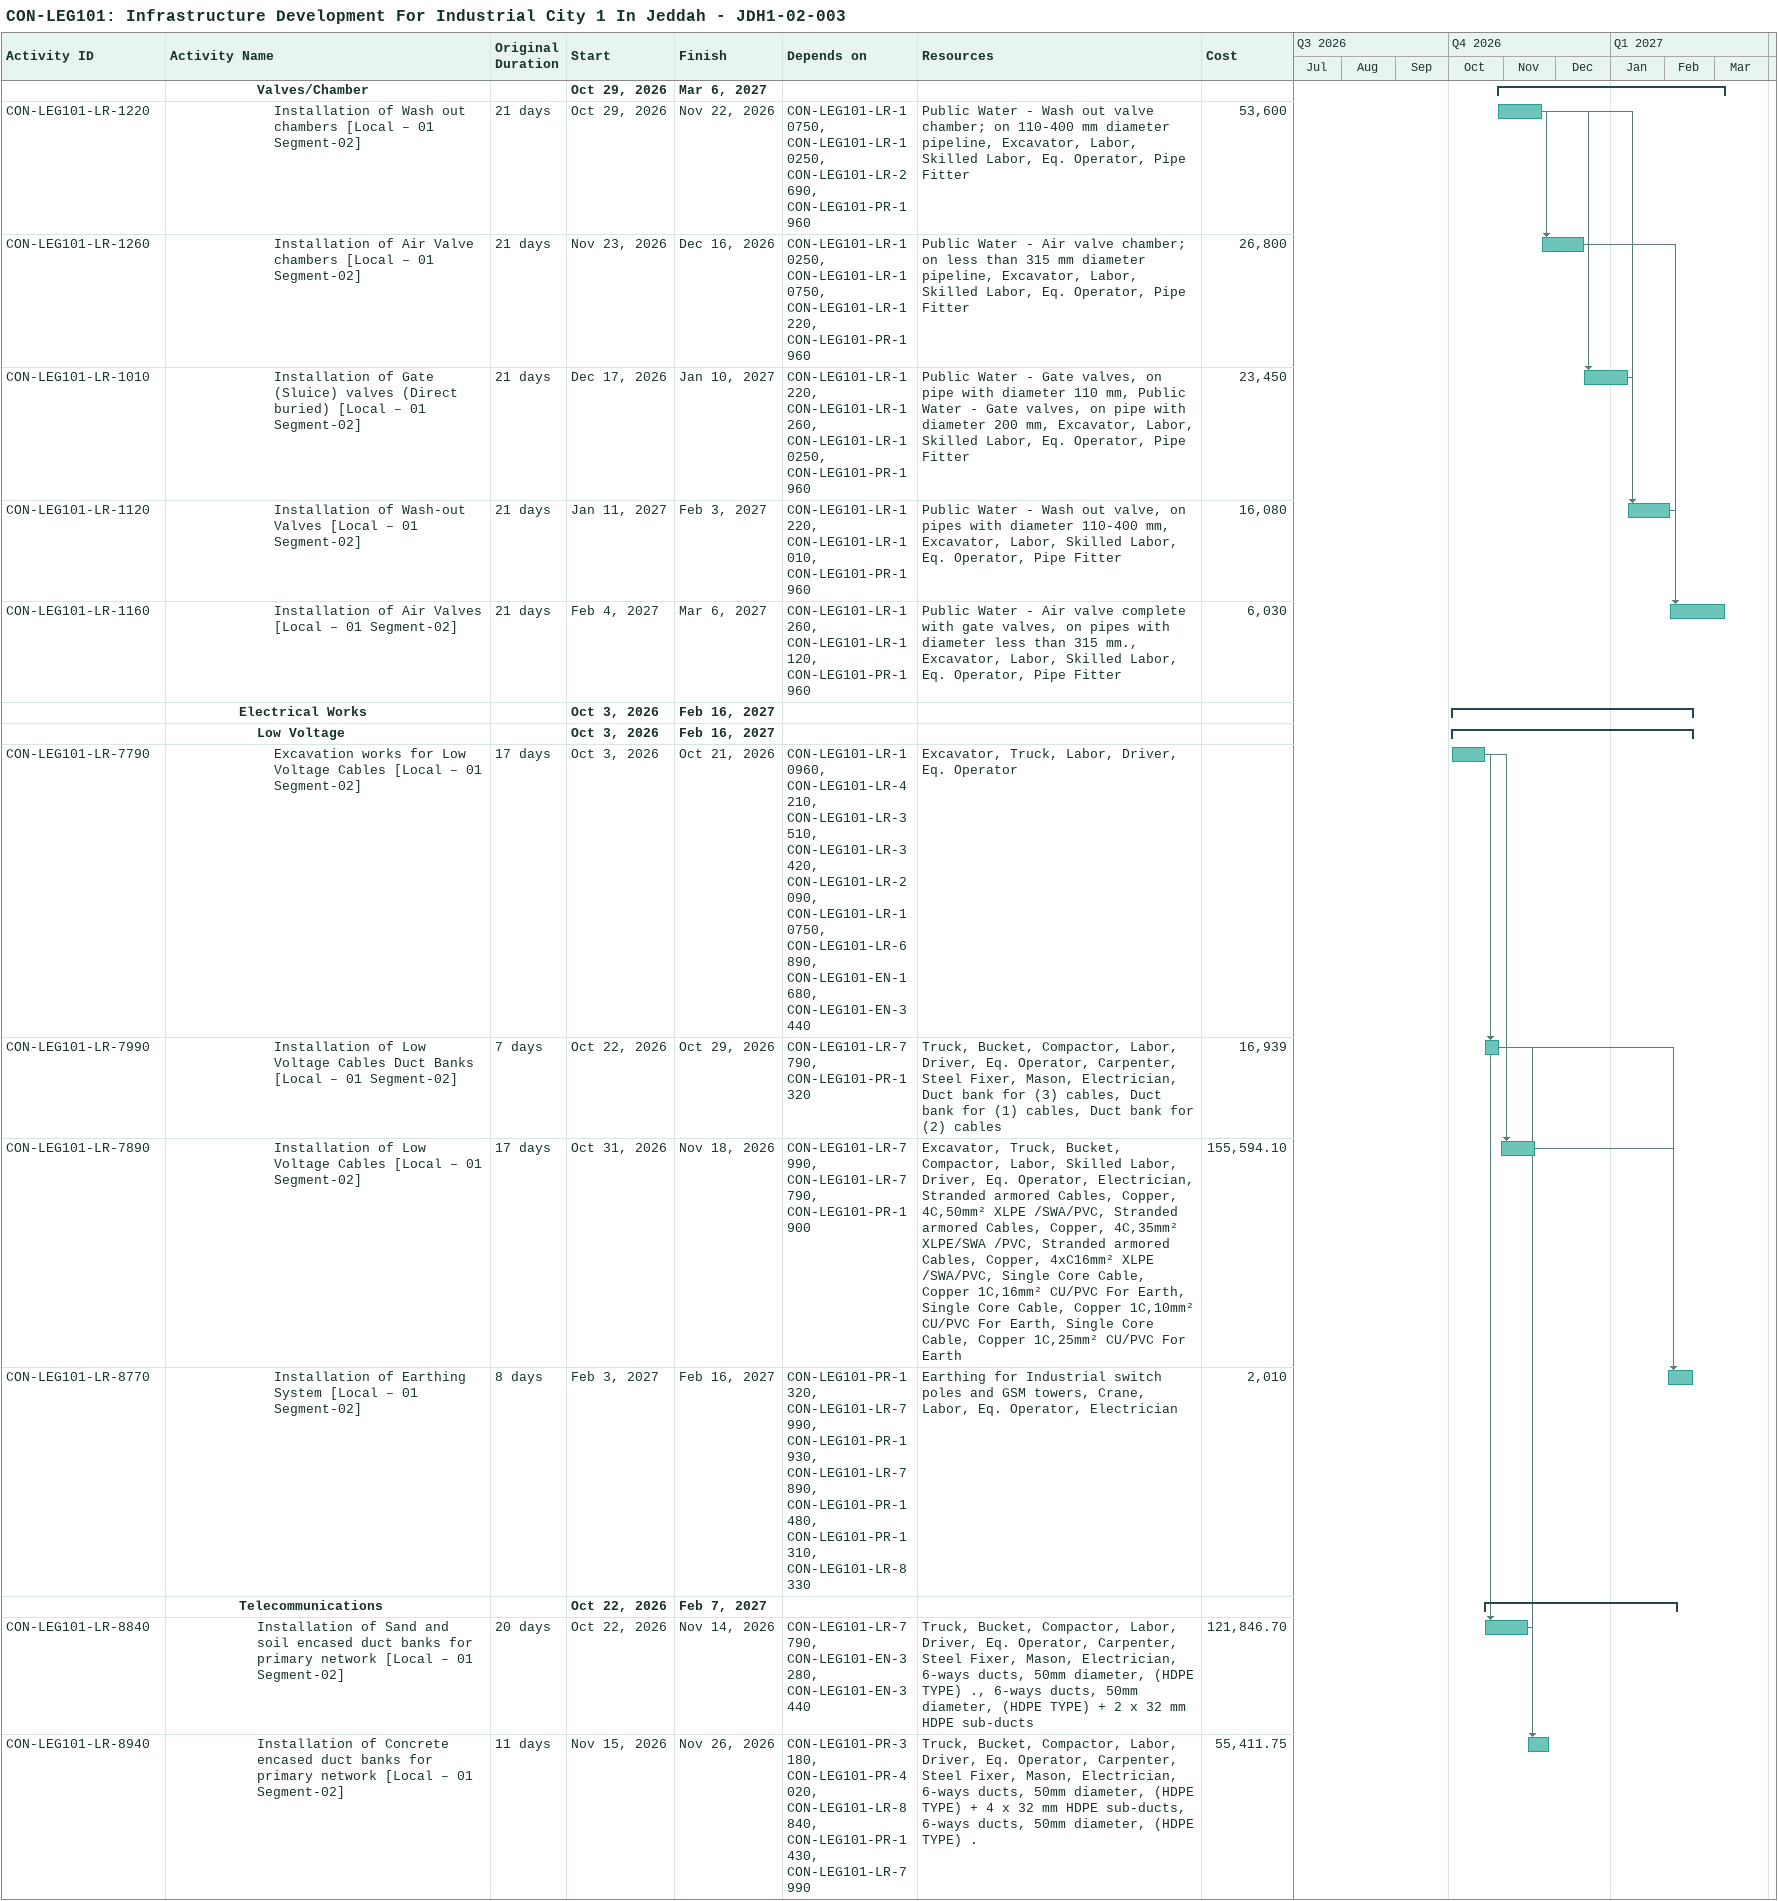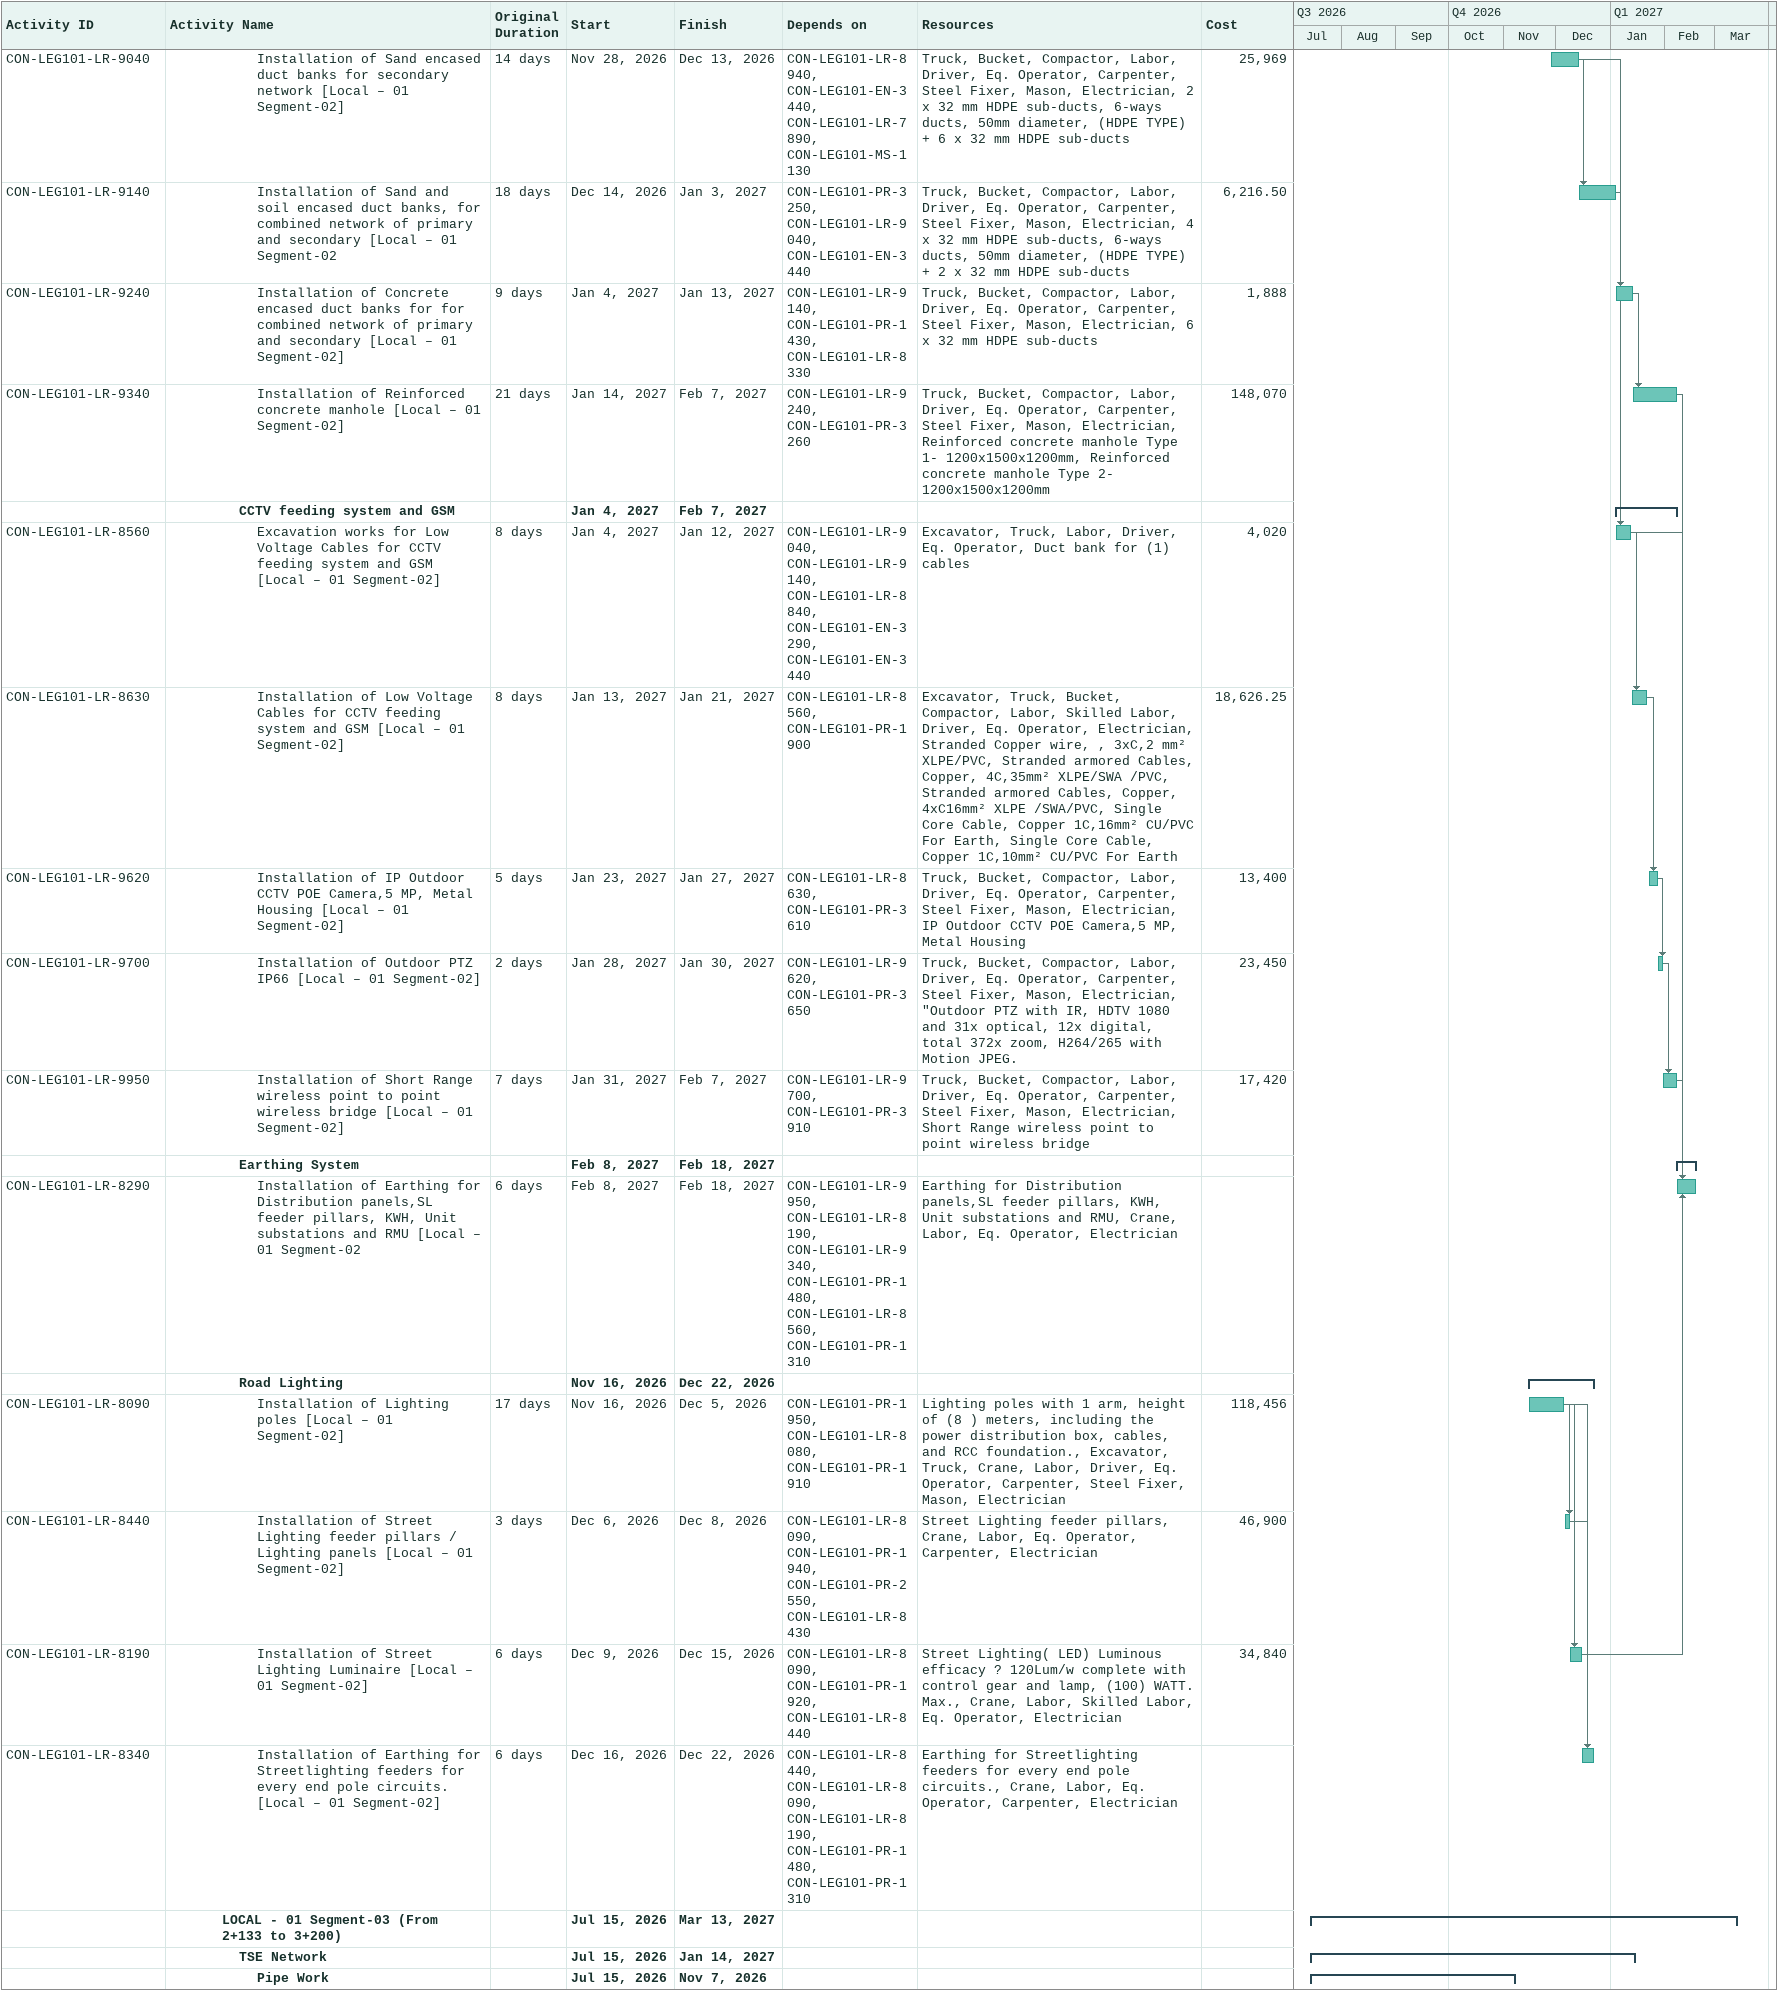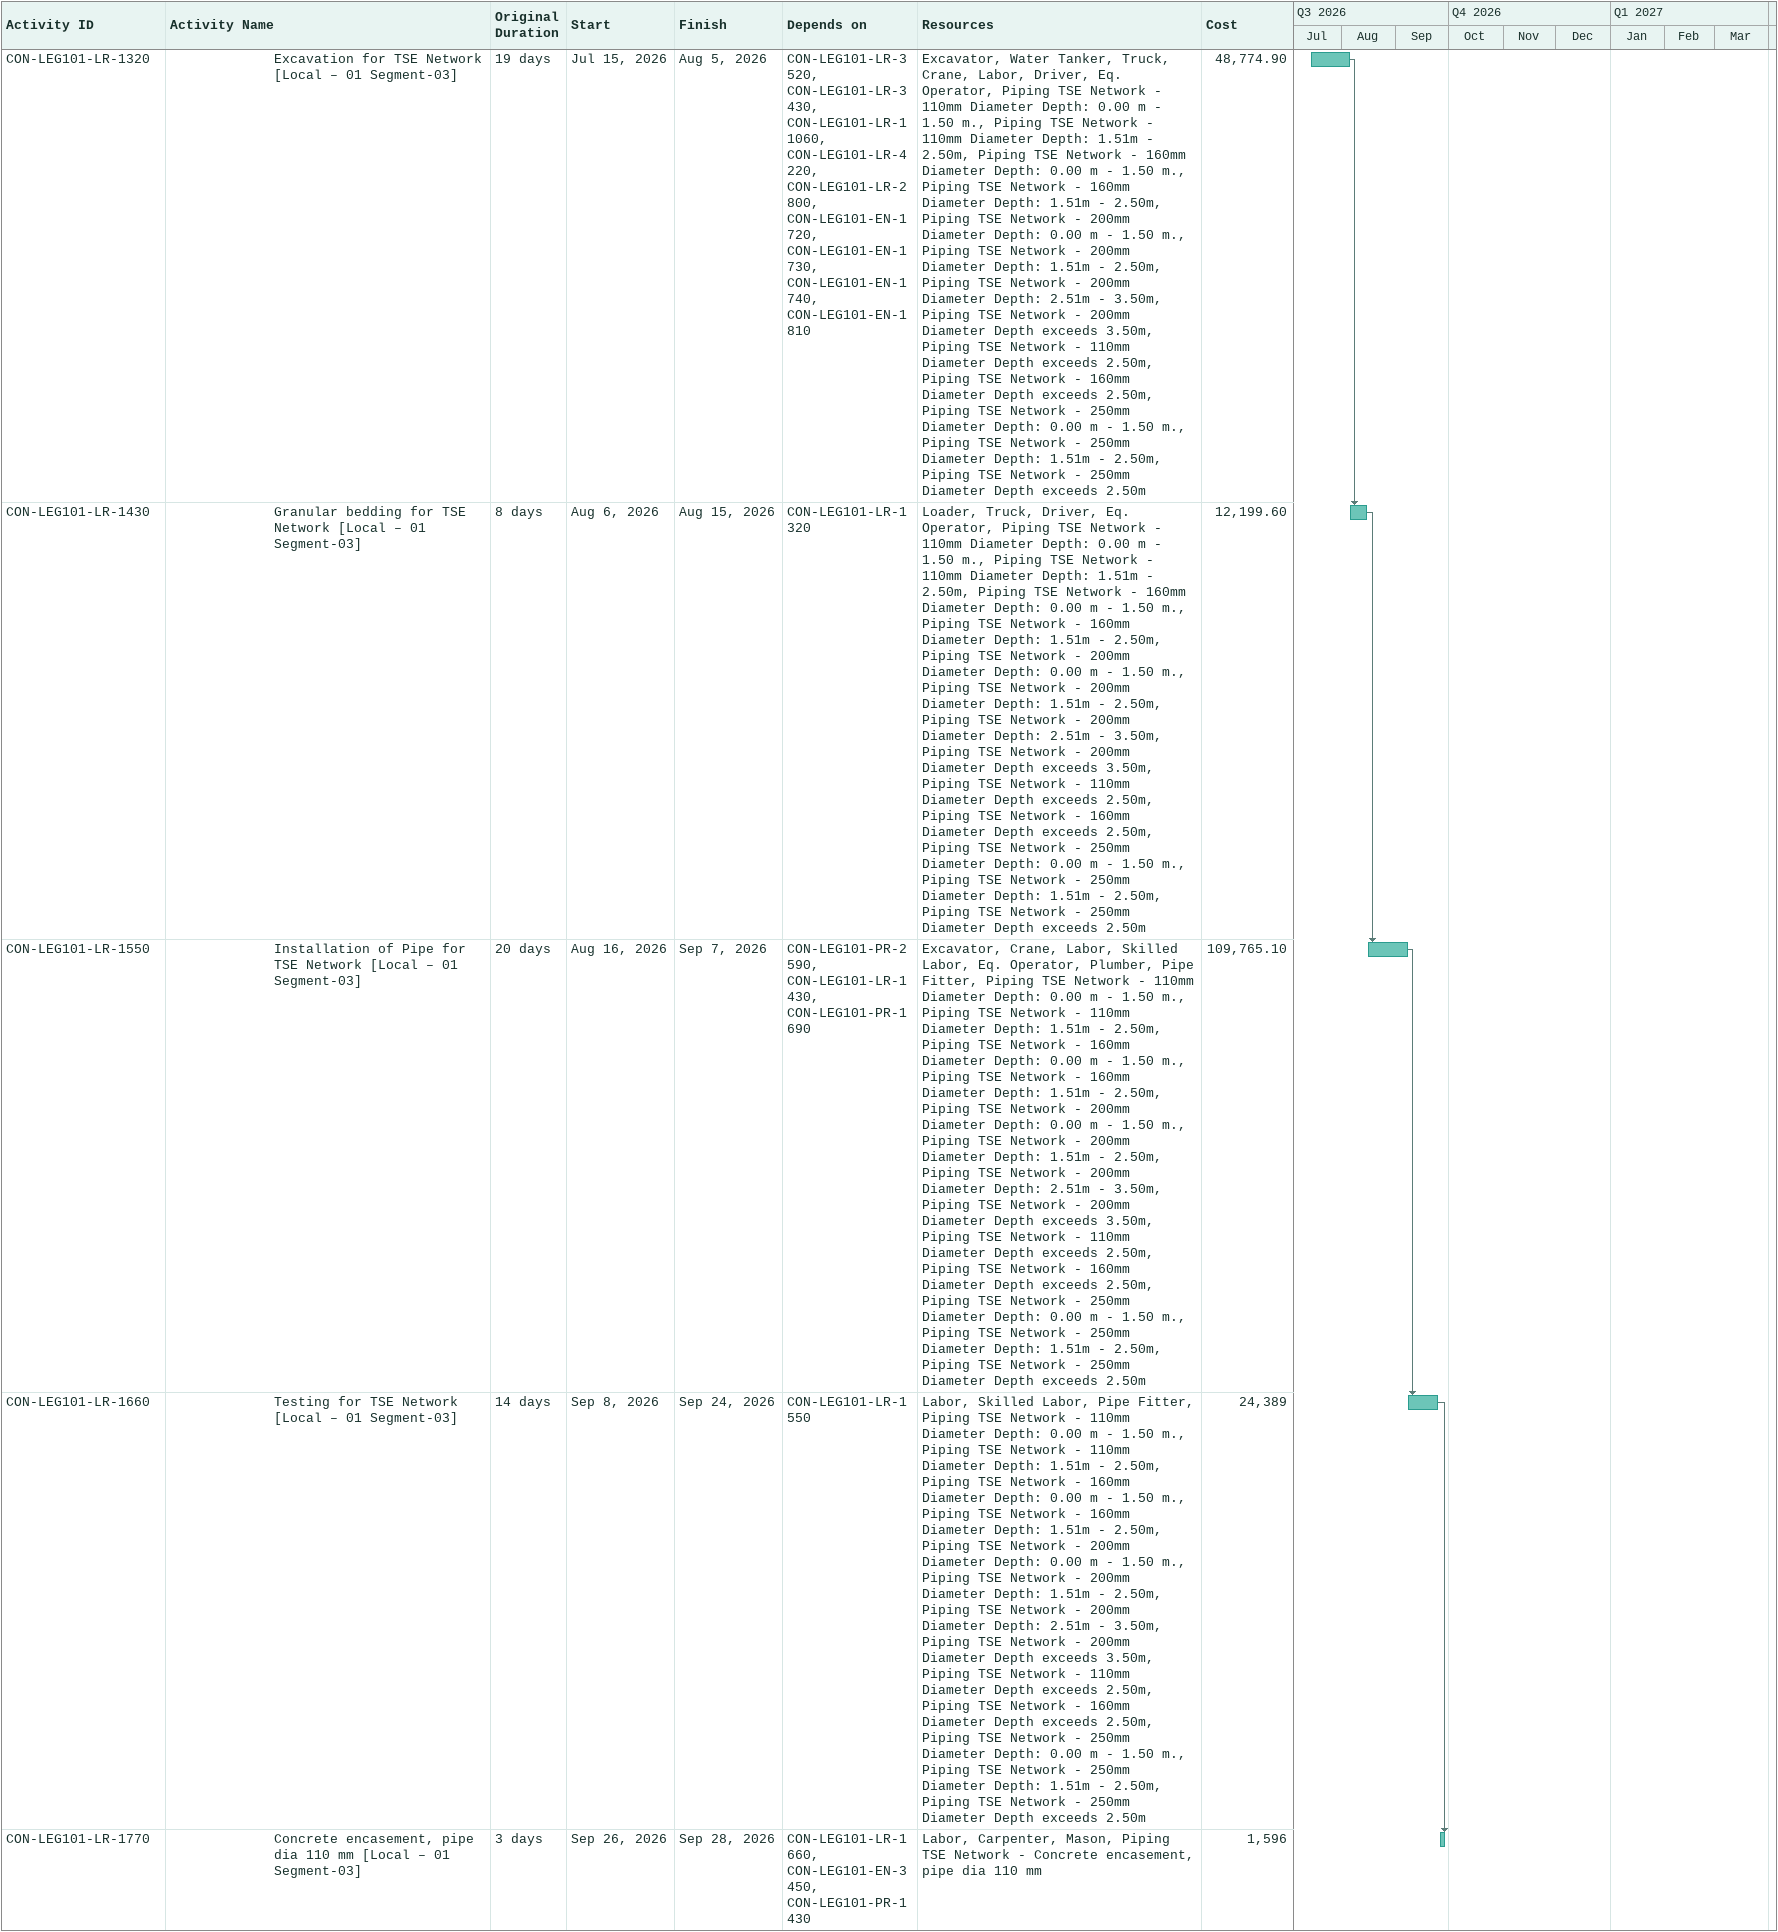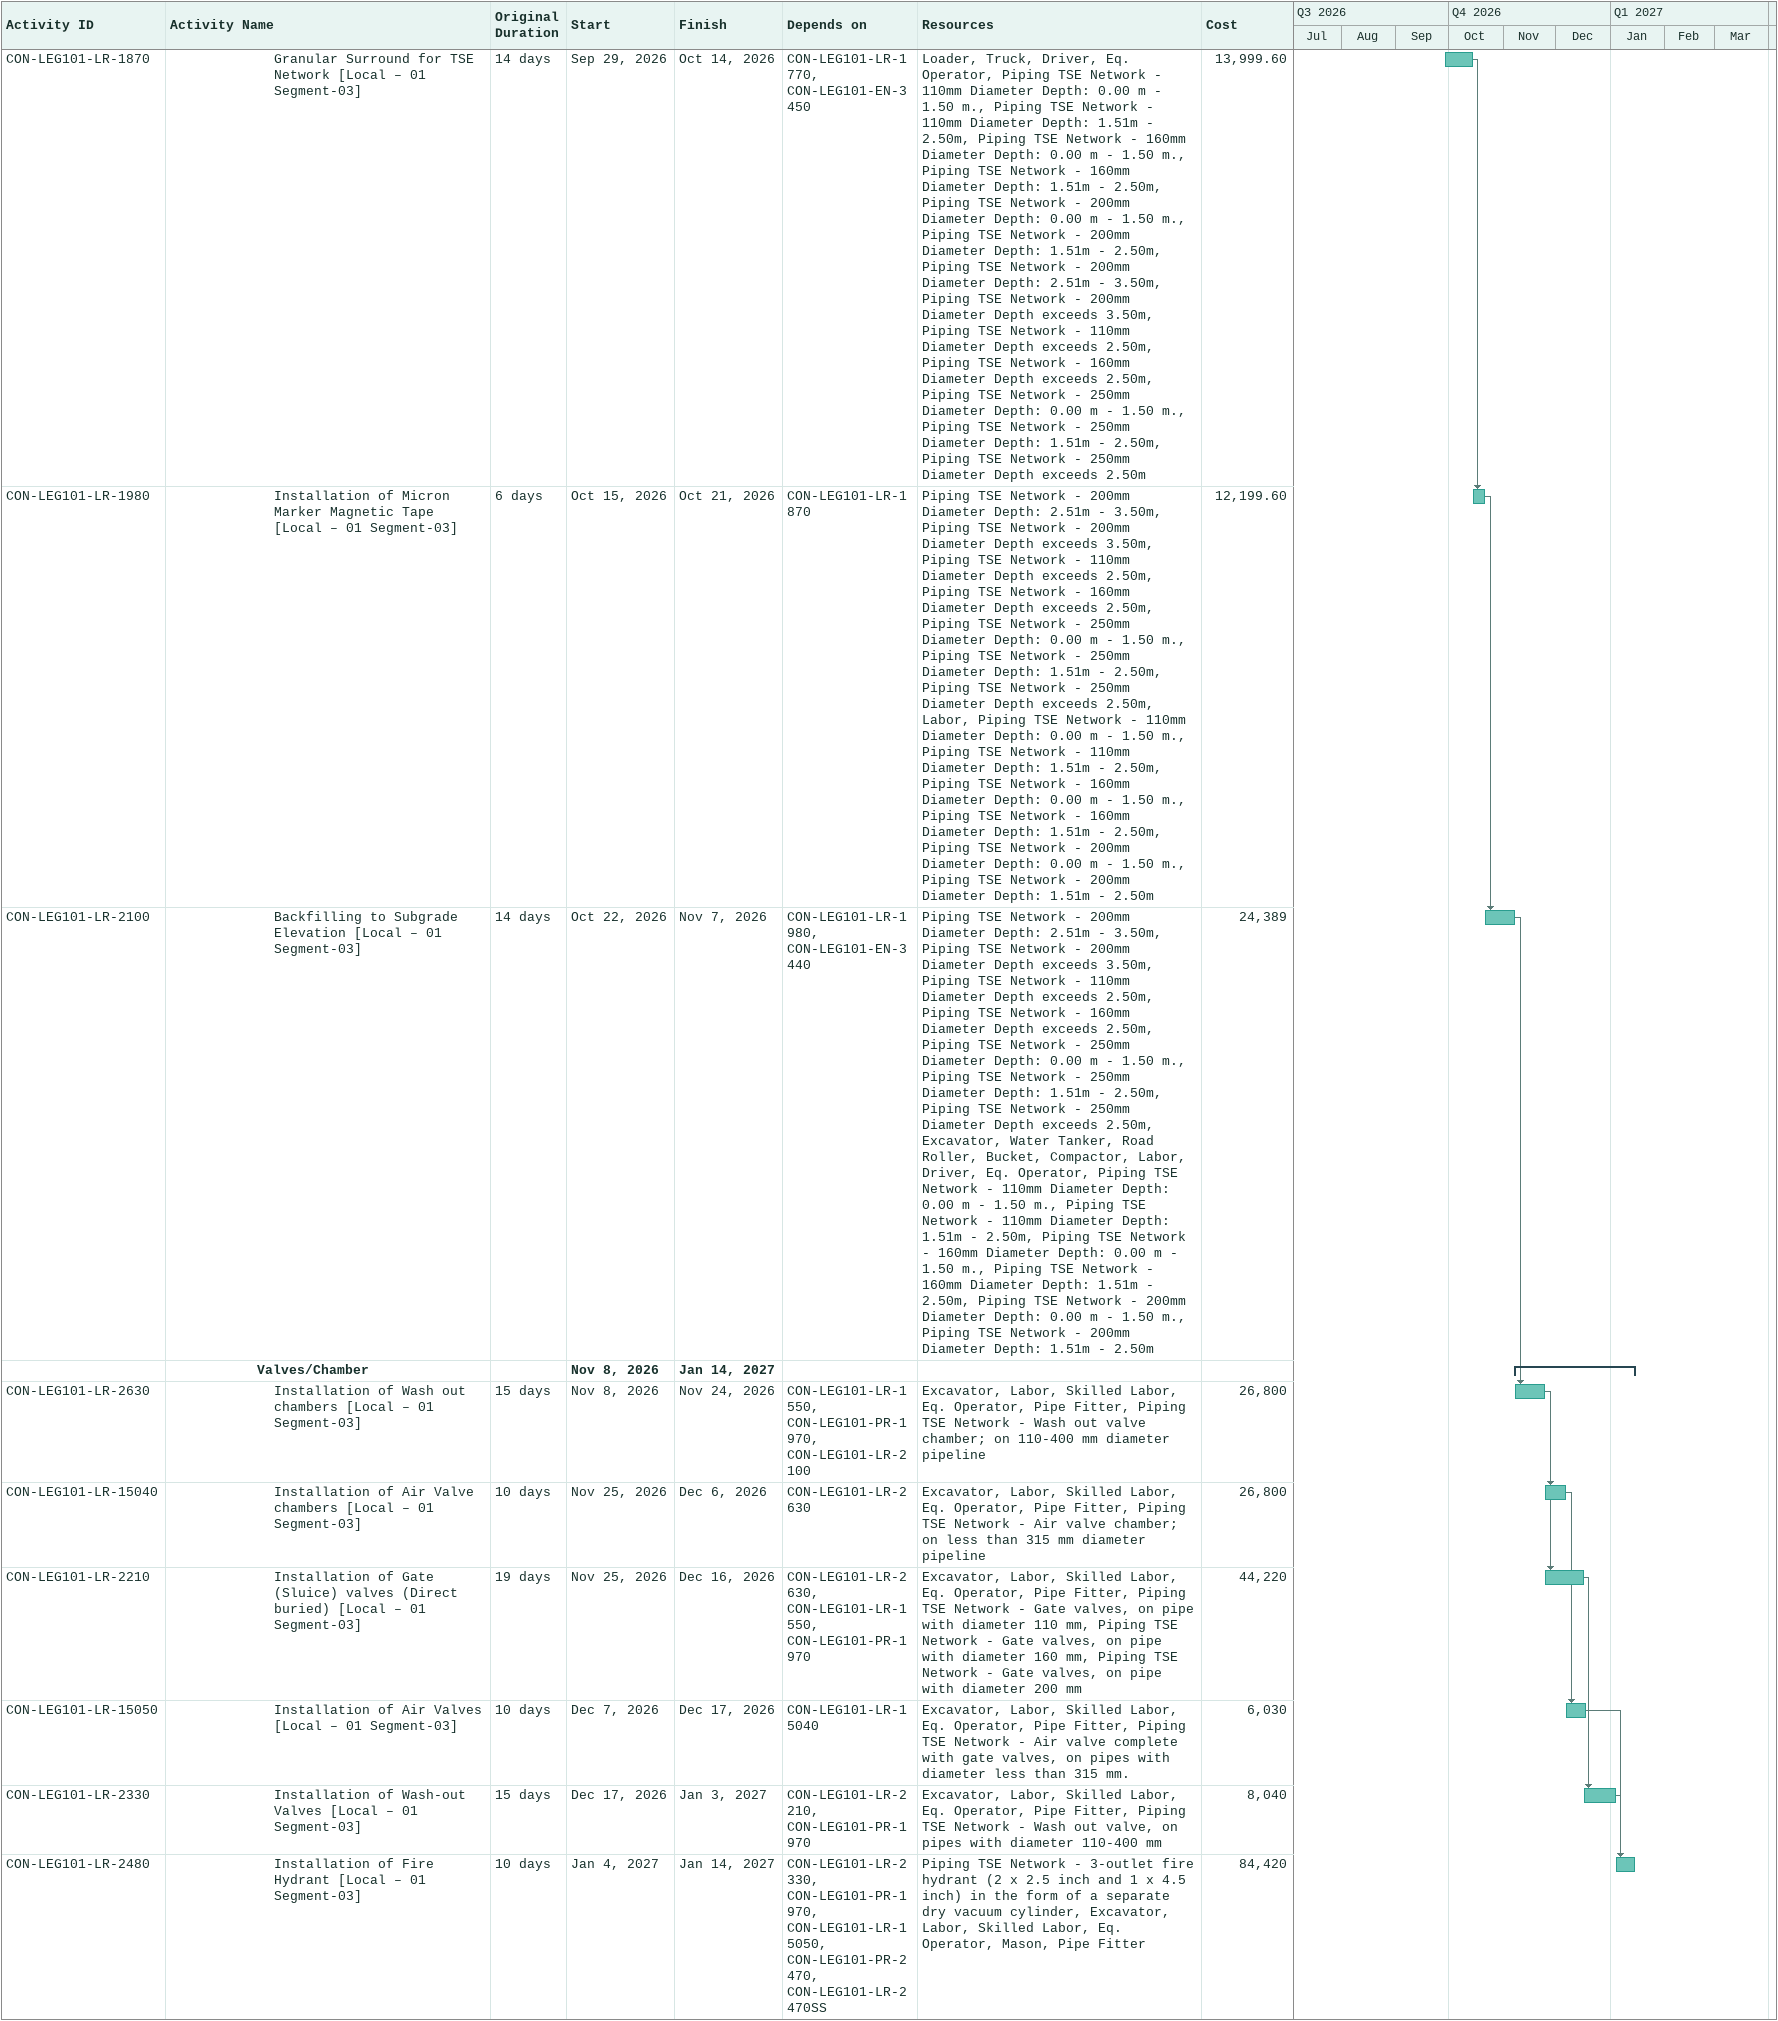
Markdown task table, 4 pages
CON-LEG101: Infrastructure Development For Industrial City 1 In Jeddah - JDH1-02-003

| ID | Level | Task | Original duration | Start | Finish | Predecessors | Resources | Cost |
|---|---|---|---|---|---|---|---|---|
|  | 6 | **Valves/Chamber** |  | 2026-10-29 | 2027-03-06 |  |  |  |
| CON-LEG101-LR-1220 | 7 | Installation of Wash out chambers [Local – 01 Segment-02] | 21d | 2026-10-29 | 2026-11-22 | CON-LEG101-LR-10750, CON-LEG101-LR-10250, CON-LEG101-LR-2690, CON-LEG101-PR-1960 | Public Water - Wash out valve chamber; on 110-400 mm diameter pipeline, Excavator, Labor, Skilled Labor, Eq. Operator, Pipe Fitter | 53600 |
| CON-LEG101-LR-1260 | 7 | Installation of Air Valve chambers [Local – 01 Segment-02] | 21d | 2026-11-23 | 2026-12-16 | CON-LEG101-LR-10250, CON-LEG101-LR-10750, CON-LEG101-LR-1220, CON-LEG101-PR-1960 | Public Water - Air valve chamber; on less than 315 mm diameter pipeline, Excavator, Labor, Skilled Labor, Eq. Operator, Pipe Fitter | 26800 |
| CON-LEG101-LR-1010 | 7 | Installation of Gate (Sluice) valves (Direct buried) [Local – 01 Segment-02] | 21d | 2026-12-17 | 2027-01-10 | CON-LEG101-LR-1220, CON-LEG101-LR-1260, CON-LEG101-LR-10250, CON-LEG101-PR-1960 | Public Water - Gate valves, on pipe with diameter 110 mm, Public Water - Gate valves, on pipe with diameter 200 mm, Excavator, Labor, Skilled Labor, Eq. Operator, Pipe Fitter | 23450 |
| CON-LEG101-LR-1120 | 7 | Installation of Wash-out Valves [Local – 01 Segment-02] | 21d | 2027-01-11 | 2027-02-03 | CON-LEG101-LR-1220, CON-LEG101-LR-1010, CON-LEG101-PR-1960 | Public Water - Wash out valve, on pipes with diameter 110-400 mm, Excavator, Labor, Skilled Labor, Eq. Operator, Pipe Fitter | 16080 |
| CON-LEG101-LR-1160 | 7 | Installation of Air Valves [Local – 01 Segment-02] | 21d | 2027-02-04 | 2027-03-06 | CON-LEG101-LR-1260, CON-LEG101-LR-1120, CON-LEG101-PR-1960 | Public Water - Air valve complete with gate valves, on pipes with diameter less than 315 mm., Excavator, Labor, Skilled Labor, Eq. Operator, Pipe Fitter | 6030 |
|  | 5 | **Electrical Works** |  | 2026-10-03 | 2027-02-16 |  |  |  |
|  | 6 | **Low Voltage** |  | 2026-10-03 | 2027-02-16 |  |  |  |
| CON-LEG101-LR-7790 | 7 | Excavation works for Low Voltage Cables [Local – 01 Segment-02] | 17d | 2026-10-03 | 2026-10-21 | CON-LEG101-LR-10960, CON-LEG101-LR-4210, CON-LEG101-LR-3510, CON-LEG101-LR-3420, CON-LEG101-LR-2090, CON-LEG101-LR-10750, CON-LEG101-LR-6890, CON-LEG101-EN-1680, CON-LEG101-EN-3440 | Excavator, Truck, Labor, Driver, Eq. Operator |  |
| CON-LEG101-LR-7990 | 7 | Installation of Low Voltage Cables Duct Banks [Local – 01 Segment-02] | 7d | 2026-10-22 | 2026-10-29 | CON-LEG101-LR-7790, CON-LEG101-PR-1320 | Truck, Bucket, Compactor, Labor, Driver, Eq. Operator, Carpenter, Steel Fixer, Mason, Electrician, Duct bank for (3) cables, Duct bank for (1) cables, Duct bank for (2) cables | 16939 |
| CON-LEG101-LR-7890 | 7 | Installation of Low Voltage Cables [Local – 01 Segment-02] | 17d | 2026-10-31 | 2026-11-18 | CON-LEG101-LR-7990, CON-LEG101-LR-7790, CON-LEG101-PR-1900 | Excavator, Truck, Bucket, Compactor, Labor, Skilled Labor, Driver, Eq. Operator, Electrician, Stranded armored Cables, Copper, 4C,50mm² XLPE /SWA/PVC, Stranded armored Cables, Copper, 4C,35mm² XLPE/SWA /PVC, Stranded armored Cables, Copper, 4xC16mm² XLPE /SWA/PVC, Single Core Cable, Copper 1C,16mm² CU/PVC For Earth, Single Core Cable, Copper 1C,10mm² CU/PVC For Earth, Single Core Cable, Copper 1C,25mm² CU/PVC For Earth | 155594.10 |
| CON-LEG101-LR-8770 | 7 | Installation of Earthing System [Local – 01 Segment-02] | 8d | 2027-02-03 | 2027-02-16 | CON-LEG101-PR-1320, CON-LEG101-LR-7990, CON-LEG101-PR-1930, CON-LEG101-LR-7890, CON-LEG101-PR-1480, CON-LEG101-PR-1310, CON-LEG101-LR-8330 | Earthing for Industrial switch poles and GSM towers, Crane, Labor, Eq. Operator, Electrician | 2010 |
|  | 5 | **Telecommunications** |  | 2026-10-22 | 2027-02-07 |  |  |  |
| CON-LEG101-LR-8840 | 6 | Installation of Sand and soil encased duct banks for primary network [Local – 01 Segment-02] | 20d | 2026-10-22 | 2026-11-14 | CON-LEG101-LR-7790, CON-LEG101-EN-3280, CON-LEG101-EN-3440 | Truck, Bucket, Compactor, Labor, Driver, Eq. Operator, Carpenter, Steel Fixer, Mason, Electrician, 6-ways ducts, 50mm diameter, (HDPE TYPE) ., 6-ways ducts, 50mm diameter, (HDPE TYPE) + 2 x 32 mm HDPE sub-ducts | 121846.70 |
| CON-LEG101-LR-8940 | 6 | Installation of Concrete encased duct banks for primary network [Local – 01 Segment-02] | 11d | 2026-11-15 | 2026-11-26 | CON-LEG101-PR-3180, CON-LEG101-PR-4020, CON-LEG101-LR-8840, CON-LEG101-PR-1430, CON-LEG101-LR-7990 | Truck, Bucket, Compactor, Labor, Driver, Eq. Operator, Carpenter, Steel Fixer, Mason, Electrician, 6-ways ducts, 50mm diameter, (HDPE TYPE) + 4 x 32 mm HDPE sub-ducts, 6-ways ducts, 50mm diameter, (HDPE TYPE) . | 55411.75 |
| CON-LEG101-LR-9040 | 6 | Installation of Sand encased duct banks for secondary network [Local – 01 Segment-02] | 14d | 2026-11-28 | 2026-12-13 | CON-LEG101-LR-8940, CON-LEG101-EN-3440, CON-LEG101-LR-7890, CON-LEG101-MS-1130 | Truck, Bucket, Compactor, Labor, Driver, Eq. Operator, Carpenter, Steel Fixer, Mason, Electrician, 2 x 32 mm HDPE sub-ducts, 6-ways ducts, 50mm diameter, (HDPE TYPE) + 6 x 32 mm HDPE sub-ducts | 25969 |
| CON-LEG101-LR-9140 | 6 | Installation of Sand and soil encased duct banks, for combined network of primary and secondary [Local – 01 Segment-02 | 18d | 2026-12-14 | 2027-01-03 | CON-LEG101-PR-3250, CON-LEG101-LR-9040, CON-LEG101-EN-3440 | Truck, Bucket, Compactor, Labor, Driver, Eq. Operator, Carpenter, Steel Fixer, Mason, Electrician, 4 x 32 mm HDPE sub-ducts, 6-ways ducts, 50mm diameter, (HDPE TYPE) + 2 x 32 mm HDPE sub-ducts | 6216.50 |
| CON-LEG101-LR-9240 | 6 | Installation of Concrete encased duct banks for for combined network of primary and secondary [Local – 01 Segment-02] | 9d | 2027-01-04 | 2027-01-13 | CON-LEG101-LR-9140, CON-LEG101-PR-1430, CON-LEG101-LR-8330 | Truck, Bucket, Compactor, Labor, Driver, Eq. Operator, Carpenter, Steel Fixer, Mason, Electrician, 6 x 32 mm HDPE sub-ducts | 1888 |
| CON-LEG101-LR-9340 | 6 | Installation of Reinforced concrete manhole [Local – 01 Segment-02] | 21d | 2027-01-14 | 2027-02-07 | CON-LEG101-LR-9240, CON-LEG101-PR-3260 | Truck, Bucket, Compactor, Labor, Driver, Eq. Operator, Carpenter, Steel Fixer, Mason, Electrician, Reinforced concrete manhole Type 1- 1200x1500x1200mm, Reinforced concrete manhole Type 2- 1200x1500x1200mm | 148070 |
|  | 5 | **CCTV feeding system and GSM** |  | 2027-01-04 | 2027-02-07 |  |  |  |
| CON-LEG101-LR-8560 | 6 | Excavation works for Low Voltage Cables for CCTV feeding system and GSM [Local – 01 Segment-02] | 8d | 2027-01-04 | 2027-01-12 | CON-LEG101-LR-9040, CON-LEG101-LR-9140, CON-LEG101-LR-8840, CON-LEG101-EN-3290, CON-LEG101-EN-3440 | Excavator, Truck, Labor, Driver, Eq. Operator, Duct bank for (1) cables | 4020 |
| CON-LEG101-LR-8630 | 6 | Installation of Low Voltage Cables for CCTV feeding system and GSM [Local – 01 Segment-02] | 8d | 2027-01-13 | 2027-01-21 | CON-LEG101-LR-8560, CON-LEG101-PR-1900 | Excavator, Truck, Bucket, Compactor, Labor, Skilled Labor, Driver, Eq. Operator, Electrician, Stranded Copper wire, , 3xC,2 mm² XLPE/PVC, Stranded armored Cables, Copper, 4C,35mm² XLPE/SWA /PVC, Stranded armored Cables, Copper, 4xC16mm² XLPE /SWA/PVC, Single Core Cable, Copper 1C,16mm² CU/PVC For Earth, Single Core Cable, Copper 1C,10mm² CU/PVC For Earth | 18626.25 |
| CON-LEG101-LR-9620 | 6 | Installation of IP Outdoor CCTV POE Camera,5 MP, Metal Housing [Local – 01 Segment-02] | 5d | 2027-01-23 | 2027-01-27 | CON-LEG101-LR-8630, CON-LEG101-PR-3610 | Truck, Bucket, Compactor, Labor, Driver, Eq. Operator, Carpenter, Steel Fixer, Mason, Electrician, IP Outdoor CCTV POE Camera,5 MP, Metal Housing | 13400 |
| CON-LEG101-LR-9700 | 6 | Installation of Outdoor PTZ IP66 [Local – 01 Segment-02] | 2d | 2027-01-28 | 2027-01-30 | CON-LEG101-LR-9620, CON-LEG101-PR-3650 | Truck, Bucket, Compactor, Labor, Driver, Eq. Operator, Carpenter, Steel Fixer, Mason, Electrician, "Outdoor PTZ with IR, HDTV 1080 and 31x optical, 12x digital, total 372x zoom, H264/265 with Motion JPEG. | 23450 |
| CON-LEG101-LR-9950 | 6 | Installation of Short Range wireless point to point wireless bridge [Local – 01 Segment-02] | 7d | 2027-01-31 | 2027-02-07 | CON-LEG101-LR-9700, CON-LEG101-PR-3910 | Truck, Bucket, Compactor, Labor, Driver, Eq. Operator, Carpenter, Steel Fixer, Mason, Electrician, Short Range wireless point to point wireless bridge | 17420 |
|  | 5 | **Earthing System** |  | 2027-02-08 | 2027-02-18 |  |  |  |
| CON-LEG101-LR-8290 | 6 | Installation of Earthing for Distribution panels,SL feeder pillars, KWH, Unit substations and RMU [Local – 01 Segment-02 | 6d | 2027-02-08 | 2027-02-18 | CON-LEG101-LR-9950, CON-LEG101-LR-8190, CON-LEG101-LR-9340, CON-LEG101-PR-1480, CON-LEG101-LR-8560, CON-LEG101-PR-1310 | Earthing for Distribution panels,SL feeder pillars, KWH, Unit substations and RMU, Crane, Labor, Eq. Operator, Electrician |  |
|  | 5 | **Road Lighting** |  | 2026-11-16 | 2026-12-22 |  |  |  |
| CON-LEG101-LR-8090 | 6 | Installation of Lighting poles [Local – 01 Segment-02] | 17d | 2026-11-16 | 2026-12-05 | CON-LEG101-PR-1950, CON-LEG101-LR-8080, CON-LEG101-PR-1910 | Lighting poles with 1 arm, height of (8 ) meters, including the power distribution box, cables, and RCC foundation., Excavator, Truck, Crane, Labor, Driver, Eq. Operator, Carpenter, Steel Fixer, Mason, Electrician | 118456 |
| CON-LEG101-LR-8440 | 6 | Installation of Street Lighting feeder pillars / Lighting panels [Local – 01 Segment-02] | 3d | 2026-12-06 | 2026-12-08 | CON-LEG101-LR-8090, CON-LEG101-PR-1940, CON-LEG101-PR-2550, CON-LEG101-LR-8430 | Street Lighting feeder pillars, Crane, Labor, Eq. Operator, Carpenter, Electrician | 46900 |
| CON-LEG101-LR-8190 | 6 | Installation of Street Lighting Luminaire [Local – 01 Segment-02] | 6d | 2026-12-09 | 2026-12-15 | CON-LEG101-LR-8090, CON-LEG101-PR-1920, CON-LEG101-LR-8440 | Street Lighting( LED) Luminous efficacy ? 120Lum/w complete with control gear and lamp, (100) WATT. Max., Crane, Labor, Skilled Labor, Eq. Operator, Electrician | 34840 |
| CON-LEG101-LR-8340 | 6 | Installation of Earthing for Streetlighting feeders for every end pole circuits. [Local – 01 Segment-02] | 6d | 2026-12-16 | 2026-12-22 | CON-LEG101-LR-8440, CON-LEG101-LR-8090, CON-LEG101-LR-8190, CON-LEG101-PR-1480, CON-LEG101-PR-1310 | Earthing for Streetlighting feeders for every end pole circuits., Crane, Labor, Eq. Operator, Carpenter, Electrician |  |
|  | 4 | **LOCAL - 01 Segment-03 (From 2+133 to 3+200)** |  | 2026-07-15 | 2027-03-13 |  |  |  |
|  | 5 | **TSE Network** |  | 2026-07-15 | 2027-01-14 |  |  |  |
|  | 6 | **Pipe Work** |  | 2026-07-15 | 2026-11-07 |  |  |  |
| CON-LEG101-LR-1320 | 7 | Excavation for TSE Network [Local – 01 Segment-03] | 19d | 2026-07-15 | 2026-08-05 | CON-LEG101-LR-3520, CON-LEG101-LR-3430, CON-LEG101-LR-11060, CON-LEG101-LR-4220, CON-LEG101-LR-2800, CON-LEG101-EN-1720, CON-LEG101-EN-1730, CON-LEG101-EN-1740, CON-LEG101-EN-1810 | Excavator, Water Tanker, Truck, Crane, Labor, Driver, Eq. Operator, Piping TSE Network - 110mm Diameter Depth: 0.00 m - 1.50 m., Piping TSE Network - 110mm Diameter Depth: 1.51m - 2.50m, Piping TSE Network - 160mm Diameter Depth: 0.00 m - 1.50 m., Piping TSE Network - 160mm Diameter Depth: 1.51m - 2.50m, Piping TSE Network - 200mm Diameter Depth: 0.00 m - 1.50 m., Piping TSE Network - 200mm Diameter Depth: 1.51m - 2.50m, Piping TSE Network - 200mm Diameter Depth: 2.51m - 3.50m, Piping TSE Network - 200mm Diameter Depth exceeds 3.50m, Piping TSE Network - 110mm Diameter Depth exceeds 2.50m, Piping TSE Network - 160mm Diameter Depth exceeds 2.50m, Piping TSE Network - 250mm Diameter Depth: 0.00 m - 1.50 m., Piping TSE Network - 250mm Diameter Depth: 1.51m - 2.50m, Piping TSE Network - 250mm Diameter Depth exceeds 2.50m | 48774.90 |
| CON-LEG101-LR-1430 | 7 | Granular bedding for TSE Network [Local – 01 Segment-03] | 8d | 2026-08-06 | 2026-08-15 | CON-LEG101-LR-1320 | Loader, Truck, Driver, Eq. Operator, Piping TSE Network - 110mm Diameter Depth: 0.00 m - 1.50 m., Piping TSE Network - 110mm Diameter Depth: 1.51m - 2.50m, Piping TSE Network - 160mm Diameter Depth: 0.00 m - 1.50 m., Piping TSE Network - 160mm Diameter Depth: 1.51m - 2.50m, Piping TSE Network - 200mm Diameter Depth: 0.00 m - 1.50 m., Piping TSE Network - 200mm Diameter Depth: 1.51m - 2.50m, Piping TSE Network - 200mm Diameter Depth: 2.51m - 3.50m, Piping TSE Network - 200mm Diameter Depth exceeds 3.50m, Piping TSE Network - 110mm Diameter Depth exceeds 2.50m, Piping TSE Network - 160mm Diameter Depth exceeds 2.50m, Piping TSE Network - 250mm Diameter Depth: 0.00 m - 1.50 m., Piping TSE Network - 250mm Diameter Depth: 1.51m - 2.50m, Piping TSE Network - 250mm Diameter Depth exceeds 2.50m | 12199.60 |
| CON-LEG101-LR-1550 | 7 | Installation of Pipe for TSE Network [Local – 01 Segment-03] | 20d | 2026-08-16 | 2026-09-07 | CON-LEG101-PR-2590, CON-LEG101-LR-1430, CON-LEG101-PR-1690 | Excavator, Crane, Labor, Skilled Labor, Eq. Operator, Plumber, Pipe Fitter, Piping TSE Network - 110mm Diameter Depth: 0.00 m - 1.50 m., Piping TSE Network - 110mm Diameter Depth: 1.51m - 2.50m, Piping TSE Network - 160mm Diameter Depth: 0.00 m - 1.50 m., Piping TSE Network - 160mm Diameter Depth: 1.51m - 2.50m, Piping TSE Network - 200mm Diameter Depth: 0.00 m - 1.50 m., Piping TSE Network - 200mm Diameter Depth: 1.51m - 2.50m, Piping TSE Network - 200mm Diameter Depth: 2.51m - 3.50m, Piping TSE Network - 200mm Diameter Depth exceeds 3.50m, Piping TSE Network - 110mm Diameter Depth exceeds 2.50m, Piping TSE Network - 160mm Diameter Depth exceeds 2.50m, Piping TSE Network - 250mm Diameter Depth: 0.00 m - 1.50 m., Piping TSE Network - 250mm Diameter Depth: 1.51m - 2.50m, Piping TSE Network - 250mm Diameter Depth exceeds 2.50m | 109765.10 |
| CON-LEG101-LR-1660 | 7 | Testing for TSE Network [Local – 01 Segment-03] | 14d | 2026-09-08 | 2026-09-24 | CON-LEG101-LR-1550 | Labor, Skilled Labor, Pipe Fitter, Piping TSE Network - 110mm Diameter Depth: 0.00 m - 1.50 m., Piping TSE Network - 110mm Diameter Depth: 1.51m - 2.50m, Piping TSE Network - 160mm Diameter Depth: 0.00 m - 1.50 m., Piping TSE Network - 160mm Diameter Depth: 1.51m - 2.50m, Piping TSE Network - 200mm Diameter Depth: 0.00 m - 1.50 m., Piping TSE Network - 200mm Diameter Depth: 1.51m - 2.50m, Piping TSE Network - 200mm Diameter Depth: 2.51m - 3.50m, Piping TSE Network - 200mm Diameter Depth exceeds 3.50m, Piping TSE Network - 110mm Diameter Depth exceeds 2.50m, Piping TSE Network - 160mm Diameter Depth exceeds 2.50m, Piping TSE Network - 250mm Diameter Depth: 0.00 m - 1.50 m., Piping TSE Network - 250mm Diameter Depth: 1.51m - 2.50m, Piping TSE Network - 250mm Diameter Depth exceeds 2.50m | 24389 |
| CON-LEG101-LR-1770 | 7 | Concrete encasement, pipe dia 110 mm [Local – 01 Segment-03] | 3d | 2026-09-26 | 2026-09-28 | CON-LEG101-LR-1660, CON-LEG101-EN-3450, CON-LEG101-PR-1430 | Labor, Carpenter, Mason, Piping TSE Network - Concrete encasement, pipe dia 110 mm | 1596 |
| CON-LEG101-LR-1870 | 7 | Granular Surround for TSE Network [Local – 01 Segment-03] | 14d | 2026-09-29 | 2026-10-14 | CON-LEG101-LR-1770, CON-LEG101-EN-3450 | Loader, Truck, Driver, Eq. Operator, Piping TSE Network - 110mm Diameter Depth: 0.00 m - 1.50 m., Piping TSE Network - 110mm Diameter Depth: 1.51m - 2.50m, Piping TSE Network - 160mm Diameter Depth: 0.00 m - 1.50 m., Piping TSE Network - 160mm Diameter Depth: 1.51m - 2.50m, Piping TSE Network - 200mm Diameter Depth: 0.00 m - 1.50 m., Piping TSE Network - 200mm Diameter Depth: 1.51m - 2.50m, Piping TSE Network - 200mm Diameter Depth: 2.51m - 3.50m, Piping TSE Network - 200mm Diameter Depth exceeds 3.50m, Piping TSE Network - 110mm Diameter Depth exceeds 2.50m, Piping TSE Network - 160mm Diameter Depth exceeds 2.50m, Piping TSE Network - 250mm Diameter Depth: 0.00 m - 1.50 m., Piping TSE Network - 250mm Diameter Depth: 1.51m - 2.50m, Piping TSE Network - 250mm Diameter Depth exceeds 2.50m | 13999.60 |
| CON-LEG101-LR-1980 | 7 | Installation of Micron Marker Magnetic Tape [Local – 01 Segment-03] | 6d | 2026-10-15 | 2026-10-21 | CON-LEG101-LR-1870 | Piping TSE Network - 200mm Diameter Depth: 2.51m - 3.50m, Piping TSE Network - 200mm Diameter Depth exceeds 3.50m, Piping TSE Network - 110mm Diameter Depth exceeds 2.50m, Piping TSE Network - 160mm Diameter Depth exceeds 2.50m, Piping TSE Network - 250mm Diameter Depth: 0.00 m - 1.50 m., Piping TSE Network - 250mm Diameter Depth: 1.51m - 2.50m, Piping TSE Network - 250mm Diameter Depth exceeds 2.50m, Labor, Piping TSE Network - 110mm Diameter Depth: 0.00 m - 1.50 m., Piping TSE Network - 110mm Diameter Depth: 1.51m - 2.50m, Piping TSE Network - 160mm Diameter Depth: 0.00 m - 1.50 m., Piping TSE Network - 160mm Diameter Depth: 1.51m - 2.50m, Piping TSE Network - 200mm Diameter Depth: 0.00 m - 1.50 m., Piping TSE Network - 200mm Diameter Depth: 1.51m - 2.50m | 12199.60 |
| CON-LEG101-LR-2100 | 7 | Backfilling to Subgrade Elevation [Local – 01 Segment-03] | 14d | 2026-10-22 | 2026-11-07 | CON-LEG101-LR-1980, CON-LEG101-EN-3440 | Piping TSE Network - 200mm Diameter Depth: 2.51m - 3.50m, Piping TSE Network - 200mm Diameter Depth exceeds 3.50m, Piping TSE Network - 110mm Diameter Depth exceeds 2.50m, Piping TSE Network - 160mm Diameter Depth exceeds 2.50m, Piping TSE Network - 250mm Diameter Depth: 0.00 m - 1.50 m., Piping TSE Network - 250mm Diameter Depth: 1.51m - 2.50m, Piping TSE Network - 250mm Diameter Depth exceeds 2.50m, Excavator, Water Tanker, Road Roller, Bucket, Compactor, Labor, Driver, Eq. Operator, Piping TSE Network - 110mm Diameter Depth: 0.00 m - 1.50 m., Piping TSE Network - 110mm Diameter Depth: 1.51m - 2.50m, Piping TSE Network - 160mm Diameter Depth: 0.00 m - 1.50 m., Piping TSE Network - 160mm Diameter Depth: 1.51m - 2.50m, Piping TSE Network - 200mm Diameter Depth: 0.00 m - 1.50 m., Piping TSE Network - 200mm Diameter Depth: 1.51m - 2.50m | 24389 |
|  | 6 | **Valves/Chamber** |  | 2026-11-08 | 2027-01-14 |  |  |  |
| CON-LEG101-LR-2630 | 7 | Installation of Wash out chambers [Local – 01 Segment-03] | 15d | 2026-11-08 | 2026-11-24 | CON-LEG101-LR-1550, CON-LEG101-PR-1970, CON-LEG101-LR-2100 | Excavator, Labor, Skilled Labor, Eq. Operator, Pipe Fitter, Piping TSE Network - Wash out valve chamber; on 110-400 mm diameter pipeline | 26800 |
| CON-LEG101-LR-15040 | 7 | Installation of Air Valve chambers [Local – 01 Segment-03] | 10d | 2026-11-25 | 2026-12-06 | CON-LEG101-LR-2630 | Excavator, Labor, Skilled Labor, Eq. Operator, Pipe Fitter, Piping TSE Network - Air valve chamber; on less than 315 mm diameter pipeline | 26800 |
| CON-LEG101-LR-2210 | 7 | Installation of Gate (Sluice) valves (Direct buried) [Local – 01 Segment-03] | 19d | 2026-11-25 | 2026-12-16 | CON-LEG101-LR-2630, CON-LEG101-LR-1550, CON-LEG101-PR-1970 | Excavator, Labor, Skilled Labor, Eq. Operator, Pipe Fitter, Piping TSE Network - Gate valves, on pipe with diameter 110 mm, Piping TSE Network - Gate valves, on pipe with diameter 160 mm, Piping TSE Network - Gate valves, on pipe with diameter 200 mm | 44220 |
| CON-LEG101-LR-15050 | 7 | Installation of Air Valves [Local – 01 Segment-03] | 10d | 2026-12-07 | 2026-12-17 | CON-LEG101-LR-15040 | Excavator, Labor, Skilled Labor, Eq. Operator, Pipe Fitter, Piping TSE Network - Air valve complete with gate valves, on pipes with diameter less than 315 mm. | 6030 |
| CON-LEG101-LR-2330 | 7 | Installation of Wash-out Valves [Local – 01 Segment-03] | 15d | 2026-12-17 | 2027-01-03 | CON-LEG101-LR-2210, CON-LEG101-PR-1970 | Excavator, Labor, Skilled Labor, Eq. Operator, Pipe Fitter, Piping TSE Network - Wash out valve, on pipes with diameter 110-400 mm | 8040 |
| CON-LEG101-LR-2480 | 7 | Installation of Fire Hydrant [Local – 01 Segment-03] | 10d | 2027-01-04 | 2027-01-14 | CON-LEG101-LR-2330, CON-LEG101-PR-1970, CON-LEG101-LR-15050, CON-LEG101-PR-2470, CON-LEG101-LR-2470SS | Piping TSE Network - 3-outlet fire hydrant (2 x 2.5 inch and 1 x 4.5 inch) in the form of a separate dry vacuum cylinder, Excavator, Labor, Skilled Labor, Eq. Operator, Mason, Pipe Fitter | 84420 |
